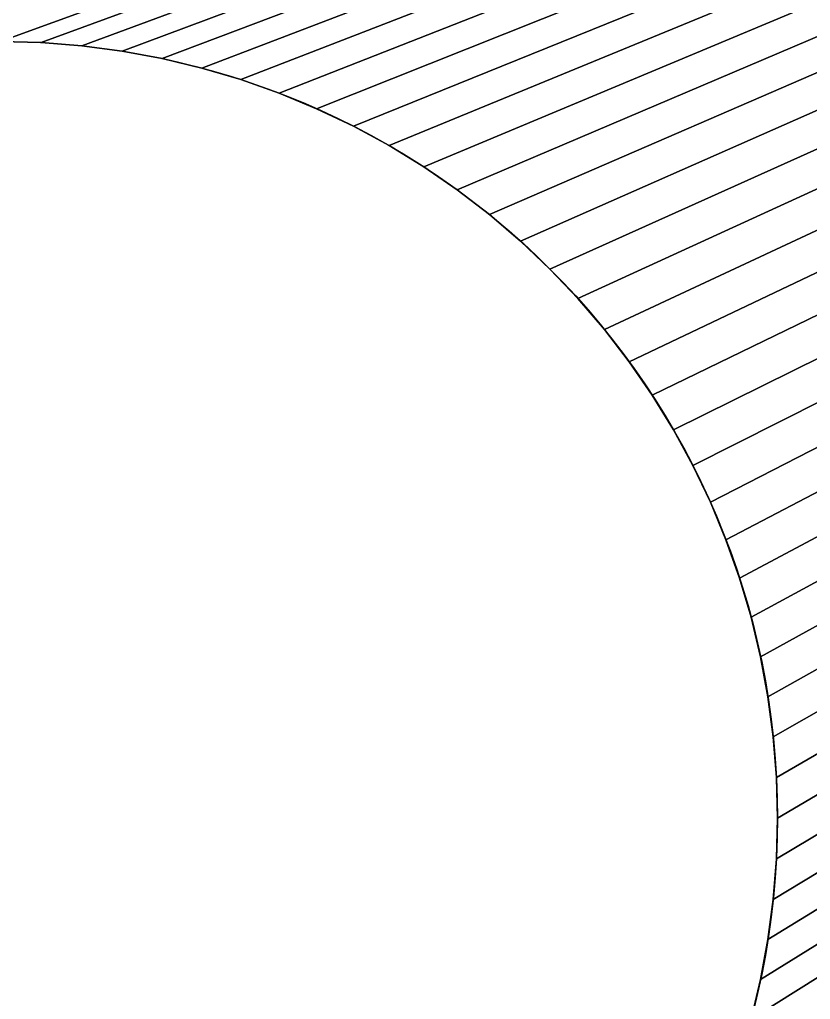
# Model space of a CAD drawing. Header units: millimetres. Extents: x 2854 to 3045, y 1707 to 1839.
# Drawn here: x 3023.627 to 3026.681, y 1795.433 to 1799.218 of the extents above; entities that cross this region are included whole.
import ezdxf

# ---------------------------------------------------------------- set-up
doc = ezdxf.new("R2010")
doc.units = ezdxf.units.MM

# ---------------------------------------------------------------- blocks, each defined once
blk = doc.blocks.new('EjeDireccion_4')
at = {"color": 40, "true_color": 0xffcc32}
blk.add_line((28.1802, -36.0158, 17.9996), (28.1802, -36.0158, 7.9996), dxfattribs=at)
for p, q in [((28.3368, -36.0034, 17.9996), (28.3368, -36.0034, 7.9996)), ((28.4938, -35.9993, 17.9996), (28.4938, -35.9993, 7.9996)), ((28.6508, -36.0034, 17.9996), (28.6508, -36.0034, 7.9996)), ((28.8074, -36.0158, 17.9996), (28.8074, -36.0158, 7.9996)), ((27.87, -36.0649, 17.9996), (27.87, -36.0649, 7.9996)), ((28.0245, -36.0363, 17.9996), (28.0245, -36.0363, 7.9996)), ((28.9631, -36.0363, 17.9996), (28.9631, -36.0363, 7.9996)), ((29.1175, -36.0649, 17.9996), (29.1175, -36.0649, 7.9996)), ((29.2702, -36.1016, 17.9996), (29.2702, -36.1016, 7.9996)), ((29.4208, -36.1462, 17.9996), (29.4208, -36.1462, 7.9996)), ((29.5689, -36.1986, 17.9996), (29.5689, -36.1986, 7.9996)), ((29.714, -36.2587, 17.9996), (29.714, -36.2587, 7.9996)), ((29.8557, -36.3263, 17.9996), (29.8557, -36.3263, 7.9996)), ((29.9938, -36.4013, 17.9996), (29.9938, -36.4013, 7.9996)), ((30.1277, -36.4833, 17.9996), (30.1277, -36.4833, 7.9996)), ((30.2571, -36.5723, 17.9996), (30.2571, -36.5723, 7.9996)), ((30.3817, -36.6679, 17.9996), (30.3817, -36.6679, 7.9996)), ((30.5012, -36.7699, 17.9996), (30.5012, -36.7699, 7.9996)), ((30.6151, -36.878, 17.9996), (30.6151, -36.878, 7.9996)), ((30.7232, -36.9919, 17.9996), (30.7232, -36.9919, 7.9996)), ((30.8252, -37.1114, 17.9996), (30.8252, -37.1114, 7.9996)), ((30.9208, -37.236, 17.9996), (30.9208, -37.236, 7.9996)), ((31.0098, -37.3654, 17.9996), (31.0098, -37.3654, 7.9996)), ((31.0918, -37.4993, 17.9996), (31.0918, -37.4993, 7.9996)), ((31.1668, -37.6374, 17.9996), (31.1668, -37.6374, 7.9996)), ((31.2344, -37.7791, 17.9996), (31.2344, -37.7791, 7.9996)), ((31.3469, -38.0723, 17.9996), (31.3469, -38.0723, 7.9996)), ((31.3915, -38.2229, 17.9996), (31.3915, -38.2229, 7.9996)), ((31.4282, -38.3756, 17.9996), (31.4282, -38.3756, 7.9996)), ((31.4568, -38.53, 17.9996), (31.4568, -38.53, 7.9996)), ((31.4773, -38.6857, 17.9996), (31.4773, -38.6857, 7.9996)), ((31.4897, -38.8423, 17.9996), (31.4897, -38.8423, 7.9996))]:
    blk.add_line(p, q)
at = {"color": 250, "true_color": 0x1e1e1e}
blk.add_line((31.2945, -37.9242, 17.9996), (31.2945, -37.9242, 7.9996), dxfattribs=at)
at = {"color": 250, "true_color": 0x1e1e1e, "extrusion": (-4.1594e-08, 2.50962e-07, -1)}
for centre in [(-28.4938, -38.9993, -17.9997), (-28.4938, -38.9993, -7.9997)]:
    blk.add_circle(centre, 3, dxfattribs=at)
at = {"color": 250, "true_color": 0x1e1e1e}
mesh = blk.add_polyface(dxfattribs=at)
corners = [(39.1938, -17.8005, 7.9996), (4.7938, -28.4418, 7.9996), (4.7938, -17.8005, 7.9996), (13.7304, -36.5723, 7.9996), (13.6058, -36.6679, 7.9996), (13.4864, -36.7699, 7.9996), (13.3724, -36.878, 7.9996), (13.2643, -36.9919, 7.9996), (13.1623, -37.1114, 7.9996), (13.0667, -37.236, 7.9996), (12.9778, -37.3654, 7.9996), (12.8957, -37.4993, 7.9996), (12.8207, -37.6374, 7.9996), (12.7531, -37.7791, 7.9996), (12.693, -37.9242, 7.9996), (12.6406, -38.0723, 7.9996), (12.596, -38.2229, 7.9996), (12.5593, -38.3756, 7.9996), (12.5307, -38.53, 7.9996), (12.5102, -38.6857, 7.9996), (12.4979, -38.8423, 7.9996), (12.4938, -38.9993, 7.9996), (12.3345, -49.5875, 7.9996), (13.8599, -36.4833, 7.9996), (13.9938, -36.4013, 7.9996), (14.1318, -36.3263, 7.9996), (14.2736, -36.2587, 7.9996), (14.4187, -36.1986, 7.9996), (14.5667, -36.1462, 7.9996), (14.7173, -36.1016, 7.9996), (14.87, -36.0649, 7.9996), (15.0245, -36.0363, 7.9996), (15.1802, -36.0158, 7.9996), (15.3368, -36.0034, 7.9996), (15.4938, -35.9993, 7.9996), (15.6508, -36.0034, 7.9996), (15.8074, -36.0158, 7.9996), (15.9631, -36.0363, 7.9996), (16.1175, -36.0649, 7.9996), (16.2702, -36.1016, 7.9996), (16.4208, -36.1462, 7.9996), (16.5689, -36.1986, 7.9996), (16.714, -36.2587, 7.9996), (16.8557, -36.3263, 7.9996), (16.9938, -36.4013, 7.9996), (17.1277, -36.4833, 7.9996), (17.2571, -36.5723, 7.9996), (17.3817, -36.6679, 7.9996), (17.5012, -36.7699, 7.9996), (17.6151, -36.878, 7.9996), (17.7232, -36.9919, 7.9996), (17.8252, -37.1114, 7.9996), (17.9208, -37.236, 7.9996), (21.8368, -44.0034, 7.9996), (25.9778, -37.3654, 7.9996), (25.8957, -37.4993, 7.9996), (22.3074, -44.0158, 7.9996), (25.8207, -37.6374, 7.9996)]
mesh.append_faces([[corners[k] for k in face] for face in [(0, 1, 2)]], dxfattribs={"vtx0": -1, "color": 250})
mesh.append_faces([[corners[k] for k in face] for face in [(1, 21, 22), (3, 0, 23), (23, 0, 24), (24, 0, 25), (25, 0, 26), (26, 0, 27), (27, 0, 28), (28, 0, 29), (29, 0, 30), (30, 0, 31), (31, 0, 32), (32, 0, 33), (33, 0, 34), (34, 0, 35), (35, 0, 36), (36, 0, 37), (37, 0, 38), (38, 0, 39), (39, 0, 40), (40, 0, 41), (41, 0, 42), (42, 0, 43), (43, 0, 44), (44, 0, 45), (45, 0, 46), (46, 0, 47), (47, 0, 48), (48, 0, 49), (49, 0, 50), (50, 0, 51), (51, 0, 52)]], dxfattribs={"vtx0": -1, "vtx1": -1, "color": 250})
mesh.append_faces([[corners[k] for k in face] for face in [(1, 0, 3)]], dxfattribs={"vtx0": -1, "vtx1": -1, "vtx2": -1, "color": 250})
mesh.append_faces([[corners[k] for k in face] for face in [(1, 3, 4), (1, 4, 5), (1, 5, 6), (1, 6, 7), (1, 7, 8), (1, 8, 9), (1, 9, 10), (1, 10, 11), (1, 11, 12), (1, 12, 13), (1, 13, 14), (1, 14, 15), (1, 15, 16), (1, 16, 17), (1, 17, 18), (1, 18, 19), (1, 19, 20), (1, 20, 21), (53, 54, 55), (56, 55, 57)]], dxfattribs={"vtx0": -1, "vtx2": -1, "color": 250})
mesh = blk.add_polyface(dxfattribs=at)
corners = [(12.3345, -49.5875, 17.9996), (4.7938, -17.8005, 17.9997), (4.7938, -28.4418, 17.9997), (12.4938, -38.9993, 17.9996), (12.4979, -38.8423, 17.9996), (12.5102, -38.6857, 17.9996), (12.5307, -38.53, 17.9996), (12.5593, -38.3756, 17.9996), (12.596, -38.2229, 17.9996), (12.6406, -38.0723, 17.9996), (12.693, -37.9242, 17.9996), (12.7531, -37.7791, 17.9996), (12.8207, -37.6374, 17.9996), (12.8957, -37.4993, 17.9996), (12.9778, -37.3654, 17.9996), (13.0667, -37.236, 17.9996), (13.1623, -37.1114, 17.9996), (13.2643, -36.9919, 17.9996), (13.3724, -36.878, 17.9996), (13.4864, -36.7699, 17.9996), (13.6058, -36.6679, 17.9996), (13.7304, -36.5723, 17.9996), (39.1938, -17.8005, 17.9996), (13.8599, -36.4833, 17.9996), (13.9938, -36.4013, 17.9996), (14.1318, -36.3263, 17.9996), (14.2736, -36.2587, 17.9996), (14.4187, -36.1986, 17.9996), (14.5667, -36.1462, 17.9996), (14.7173, -36.1016, 17.9996), (14.87, -36.0649, 17.9996), (15.0245, -36.0363, 17.9996), (15.1802, -36.0158, 17.9996), (15.3368, -36.0034, 17.9996), (15.4938, -35.9993, 17.9996), (15.6508, -36.0034, 17.9996), (15.8074, -36.0158, 17.9996), (15.9631, -36.0363, 17.9996), (16.1175, -36.0649, 17.9996), (16.2702, -36.1016, 17.9996), (16.4208, -36.1462, 17.9996), (16.5689, -36.1986, 17.9996), (16.714, -36.2587, 17.9996), (16.8557, -36.3263, 17.9996), (16.9938, -36.4013, 17.9996), (17.1277, -36.4833, 17.9996), (17.2571, -36.5723, 17.9996), (17.3817, -36.6679, 17.9996), (17.5012, -36.7699, 17.9996), (17.6151, -36.878, 17.9996), (17.7232, -36.9919, 17.9996), (17.8252, -37.1114, 17.9996), (17.9208, -37.236, 17.9996), (25.9778, -37.3654, 17.9996), (21.8368, -44.0034, 17.9996), (25.8957, -37.4993, 17.9996), (22.3074, -44.0158, 17.9996), (25.8207, -37.6374, 17.9996)]
mesh.append_faces([[corners[k] for k in face] for face in [(0, 1, 2)]], dxfattribs={"vtx0": -1, "color": 250})
mesh.append_faces([[corners[k] for k in face] for face in [(1, 21, 22), (53, 54, 55), (55, 56, 57)]], dxfattribs={"vtx0": -1, "vtx1": -1, "color": 250})
mesh.append_faces([[corners[k] for k in face] for face in [(1, 0, 3)]], dxfattribs={"vtx0": -1, "vtx1": -1, "vtx2": -1, "color": 250})
mesh.append_faces([[corners[k] for k in face] for face in [(1, 3, 4), (1, 4, 5), (1, 5, 6), (1, 6, 7), (1, 7, 8), (1, 8, 9), (1, 9, 10), (1, 10, 11), (1, 11, 12), (1, 12, 13), (1, 13, 14), (1, 14, 15), (1, 15, 16), (1, 16, 17), (1, 17, 18), (1, 18, 19), (1, 19, 20), (1, 20, 21), (22, 21, 23), (22, 23, 24), (22, 24, 25), (22, 25, 26), (22, 26, 27), (22, 27, 28), (22, 28, 29), (22, 29, 30), (22, 30, 31), (22, 31, 32), (22, 32, 33), (22, 33, 34), (22, 34, 35), (22, 35, 36), (22, 36, 37), (22, 37, 38), (22, 38, 39), (22, 39, 40), (22, 40, 41), (22, 41, 42), (22, 42, 43), (22, 43, 44), (22, 44, 45), (22, 45, 46), (22, 46, 47), (22, 47, 48), (22, 48, 49), (22, 49, 50), (22, 50, 51), (22, 51, 52)]], dxfattribs={"vtx0": -1, "vtx2": -1, "color": 250})
mesh = blk.add_polyface(dxfattribs=at)
corners = [(17.9208, -37.236, 7.9996), (39.1938, -17.8005, 7.9996), (18.0098, -37.3654, 7.9996), (18.0918, -37.4993, 7.9996), (18.1668, -37.6374, 7.9996), (18.2344, -37.7791, 7.9996), (18.2945, -37.9242, 7.9996), (18.3469, -38.0723, 7.9996), (18.3915, -38.2229, 7.9996), (18.4282, -38.3756, 7.9996), (25.9778, -37.3654, 7.9996), (26.0667, -37.236, 7.9996), (26.1623, -37.1114, 7.9996), (26.2643, -36.9919, 7.9996), (26.3724, -36.878, 7.9996), (26.4864, -36.7699, 7.9996), (26.6058, -36.6679, 7.9996), (26.7304, -36.5723, 7.9996), (26.8599, -36.4833, 7.9996), (26.9938, -36.4013, 7.9996), (27.1318, -36.3263, 7.9996), (27.2736, -36.2587, 7.9996), (27.4187, -36.1986, 7.9996), (27.5667, -36.1462, 7.9996), (27.7173, -36.1016, 7.9996), (27.87, -36.0649, 7.9996), (28.0245, -36.0363, 7.9996), (28.1802, -36.0158, 7.9996), (28.3368, -36.0034, 7.9996), (28.4938, -35.9993, 7.9996), (28.6508, -36.0034, 7.9996), (28.8074, -36.0158, 7.9996), (28.9631, -36.0363, 7.9996), (29.1175, -36.0649, 7.9996), (29.2702, -36.1016, 7.9996), (29.4208, -36.1462, 7.9996), (29.5689, -36.1986, 7.9996), (29.714, -36.2587, 7.9996), (29.8557, -36.3263, 7.9996), (29.9938, -36.4013, 7.9996), (30.1277, -36.4833, 7.9996), (30.2571, -36.5723, 7.9996), (30.3817, -36.6679, 7.9996), (30.5012, -36.7699, 7.9996), (30.6151, -36.878, 7.9996), (30.7232, -36.9919, 7.9996), (30.8252, -37.1114, 7.9996), (30.9208, -37.236, 7.9996), (31.0098, -37.3654, 7.9996), (31.0918, -37.4993, 7.9996), (31.1668, -37.6374, 7.9996), (31.2344, -37.7791, 7.9996), (31.2945, -37.9242, 7.9996), (31.3469, -38.0723, 7.9996), (31.3915, -38.2229, 7.9996), (31.4282, -38.3756, 7.9996)]
mesh.append_faces([[corners[k] for k in face] for face in [(0, 1, 2), (2, 1, 3), (3, 1, 4), (4, 1, 5), (5, 1, 6), (6, 1, 7), (7, 1, 8), (8, 1, 9), (10, 1, 11), (11, 1, 12), (12, 1, 13), (13, 1, 14), (14, 1, 15), (15, 1, 16), (16, 1, 17), (17, 1, 18), (18, 1, 19), (19, 1, 20), (20, 1, 21), (21, 1, 22), (22, 1, 23), (23, 1, 24), (24, 1, 25), (25, 1, 26), (26, 1, 27), (27, 1, 28), (28, 1, 29), (29, 1, 30), (30, 1, 31), (31, 1, 32), (32, 1, 33), (33, 1, 34), (34, 1, 35), (35, 1, 36), (36, 1, 37), (37, 1, 38), (38, 1, 39), (39, 1, 40), (40, 1, 41), (41, 1, 42), (42, 1, 43), (43, 1, 44), (44, 1, 45), (45, 1, 46), (46, 1, 47), (47, 1, 48), (48, 1, 49), (49, 1, 50), (50, 1, 51), (51, 1, 52), (52, 1, 53), (53, 1, 54), (54, 1, 55)]], dxfattribs={"vtx0": -1, "vtx1": -1, "color": 250})
mesh = blk.add_polyface(dxfattribs=at)
corners = [(39.1938, -17.8005, 17.9996), (17.9208, -37.236, 17.9996), (18.0098, -37.3654, 17.9996), (18.0918, -37.4993, 17.9996), (18.1668, -37.6374, 17.9996), (18.2344, -37.7791, 17.9996), (18.2945, -37.9242, 17.9996), (18.3469, -38.0723, 17.9996), (18.3915, -38.2229, 17.9996), (18.4282, -38.3756, 17.9996), (25.9778, -37.3654, 17.9996), (26.0667, -37.236, 17.9996), (26.1623, -37.1114, 17.9996), (26.2643, -36.9919, 17.9996), (26.3724, -36.878, 17.9996), (26.4864, -36.7699, 17.9996), (26.6058, -36.6679, 17.9996), (26.7304, -36.5723, 17.9996), (26.8599, -36.4833, 17.9996), (26.9938, -36.4013, 17.9996), (27.1318, -36.3263, 17.9996), (27.2736, -36.2587, 17.9996), (27.4187, -36.1986, 17.9996), (27.5667, -36.1462, 17.9996), (27.7173, -36.1016, 17.9996), (27.87, -36.0649, 17.9996), (28.0245, -36.0363, 17.9996), (28.1802, -36.0158, 17.9996), (28.3368, -36.0034, 17.9996), (28.4938, -35.9993, 17.9996), (28.6508, -36.0034, 17.9996), (28.8074, -36.0158, 17.9996), (28.9631, -36.0363, 17.9996), (29.1175, -36.0649, 17.9996), (29.2702, -36.1016, 17.9996), (29.4208, -36.1462, 17.9996), (29.5689, -36.1986, 17.9996), (29.714, -36.2587, 17.9996), (29.8557, -36.3263, 17.9996), (29.9938, -36.4013, 17.9996), (30.1277, -36.4833, 17.9996), (30.2571, -36.5723, 17.9996), (30.3817, -36.6679, 17.9996), (30.5012, -36.7699, 17.9996), (30.6151, -36.878, 17.9996), (30.7232, -36.9919, 17.9996), (30.8252, -37.1114, 17.9996), (30.9208, -37.236, 17.9996), (31.0098, -37.3654, 17.9996), (31.0918, -37.4993, 17.9996), (31.1668, -37.6374, 17.9996), (31.2344, -37.7791, 17.9996), (31.2945, -37.9242, 17.9996), (31.3469, -38.0723, 17.9996), (31.3915, -38.2229, 17.9996), (31.4282, -38.3756, 17.9996)]
mesh.append_faces([[corners[k] for k in face] for face in [(0, 1, 2), (0, 2, 3), (0, 3, 4), (0, 4, 5), (0, 5, 6), (0, 6, 7), (0, 7, 8), (0, 8, 9), (0, 10, 11), (0, 11, 12), (0, 12, 13), (0, 13, 14), (0, 14, 15), (0, 15, 16), (0, 16, 17), (0, 17, 18), (0, 18, 19), (0, 19, 20), (0, 20, 21), (0, 21, 22), (0, 22, 23), (0, 23, 24), (0, 24, 25), (0, 25, 26), (0, 26, 27), (0, 27, 28), (0, 28, 29), (0, 29, 30), (0, 30, 31), (0, 31, 32), (0, 32, 33), (0, 33, 34), (0, 34, 35), (0, 35, 36), (0, 36, 37), (0, 37, 38), (0, 38, 39), (0, 39, 40), (0, 40, 41), (0, 41, 42), (0, 42, 43), (0, 43, 44), (0, 44, 45), (0, 45, 46), (0, 46, 47), (0, 47, 48), (0, 48, 49), (0, 49, 50), (0, 50, 51), (0, 51, 52), (0, 52, 53), (0, 53, 54), (0, 54, 55)]], dxfattribs={"vtx0": -1, "vtx2": -1, "color": 250})
mesh = blk.add_polyface(dxfattribs=at)
corners = [(18.4282, -38.3756, 7.9996), (39.1938, -17.8005, 7.9996), (18.4568, -38.53, 7.9996), (18.4773, -38.6857, 7.9996), (18.4897, -38.8423, 7.9996), (18.4938, -38.9993, 7.9996), (19.5667, -45.236, 7.9996), (19.6623, -45.1114, 7.9996), (19.7643, -44.9919, 7.9996), (19.8724, -44.878, 7.9996), (19.9864, -44.7699, 7.9996), (20.1058, -44.6679, 7.9996), (20.2304, -44.5723, 7.9996), (20.3599, -44.4833, 7.9996), (20.4938, -44.4013, 7.9996), (20.6318, -44.3263, 7.9996), (20.7736, -44.2587, 7.9996), (20.9187, -44.1986, 7.9996), (21.0667, -44.1462, 7.9996), (21.2173, -44.1016, 7.9996), (21.37, -44.0649, 7.9996), (25.9778, -37.3654, 7.9996), (24.0012, -44.7699, 7.9996), (25.596, -38.2229, 7.9996), (25.5593, -38.3756, 7.9996), (24.2232, -44.9919, 7.9996), (25.5307, -38.53, 7.9996), (24.5918, -45.4993, 7.9996), (25.5102, -38.6857, 7.9996), (24.7344, -45.7791, 7.9996), (24.7945, -45.9242, 7.9996), (24.8469, -46.0723, 7.9996), (24.8915, -46.2229, 7.9996), (25.4979, -38.8423, 7.9996), (24.9282, -46.3756, 7.9996), (24.9568, -46.53, 7.9996), (24.9773, -46.6857, 7.9996), (24.9897, -46.8423, 7.9996), (24.9938, -46.9993, 7.9996), (25.4938, -38.9993, 7.9996), (31.4282, -38.3756, 7.9996), (31.4568, -38.53, 7.9996), (31.4773, -38.6857, 7.9996), (31.4897, -38.8423, 7.9996), (31.4938, -38.9993, 7.9996), (31.5043, -50.0895, 7.9996), (31.653, -49.5875, 7.9996), (39.1938, -28.4418, 7.9996), (31.1292, -51.0667, 7.9996), (30.9208, -40.7627, 7.9996), (31.0098, -40.6332, 7.9996), (31.0918, -40.4993, 7.9996), (31.1668, -40.3613, 7.9996), (31.3296, -50.583, 7.9996), (31.2344, -40.2195, 7.9996), (31.2945, -40.0744, 7.9996), (31.3469, -39.9264, 7.9996), (31.3915, -39.7758, 7.9996), (31.4282, -39.6231, 7.9996), (31.4568, -39.4686, 7.9996), (31.4773, -39.3129, 7.9996), (31.4897, -39.1563, 7.9996)]
mesh.append_faces([[corners[k] for k in face] for face in [(46, 1, 47)]], dxfattribs={"vtx0": -1, "color": 250})
mesh.append_faces([[corners[k] for k in face] for face in [(0, 1, 2), (2, 1, 3), (3, 1, 4), (4, 1, 5), (6, 1, 7), (7, 1, 8), (8, 1, 9), (9, 1, 10), (10, 1, 11), (11, 1, 12), (12, 1, 13), (13, 1, 14), (14, 1, 15), (15, 1, 16), (16, 1, 17), (17, 1, 18), (18, 1, 19), (19, 1, 20), (29, 28, 30), (30, 28, 31), (31, 28, 32), (32, 33, 34), (34, 33, 35), (35, 33, 36), (36, 33, 37), (37, 33, 38), (40, 1, 41), (41, 1, 42), (42, 1, 43), (43, 1, 44), (45, 1, 46)]], dxfattribs={"vtx0": -1, "vtx1": -1, "color": 250})
mesh.append_faces([[corners[k] for k in face] for face in [(5, 1, 6), (20, 1, 21), (44, 1, 45)]], dxfattribs={"vtx0": -1, "vtx1": -1, "vtx2": -1, "color": 250})
mesh.append_faces([[corners[k] for k in face] for face in [(22, 23, 24), (25, 24, 26), (27, 26, 28), (32, 28, 33), (38, 33, 39), (48, 49, 50), (48, 50, 51), (48, 51, 52), (53, 52, 54), (53, 54, 55), (53, 55, 56), (45, 56, 57), (45, 57, 58), (45, 58, 59), (45, 59, 60), (45, 60, 61), (45, 61, 44)]], dxfattribs={"vtx0": -1, "vtx2": -1, "color": 250})
mesh = blk.add_polyface(dxfattribs=at)
corners = [(30.9208, -40.7627, 17.9996), (31.1292, -51.0667, 17.9996), (31.0098, -40.6332, 17.9996), (31.0918, -40.4993, 17.9996), (31.1668, -40.3613, 17.9996), (31.3296, -50.583, 17.9996), (31.2344, -40.2195, 17.9996), (31.2945, -40.0744, 17.9996), (31.3469, -39.9264, 17.9996), (31.5043, -50.0895, 17.9996), (31.3915, -39.7758, 17.9996), (31.4282, -39.6231, 17.9996), (31.4568, -39.4686, 17.9996), (31.4773, -39.3129, 17.9996), (31.4897, -39.1563, 17.9996), (31.4938, -38.9993, 17.9996), (39.1938, -17.8005, 17.9996), (18.4282, -38.3756, 17.9996), (18.4568, -38.53, 17.9996), (18.4773, -38.6857, 17.9996), (18.4897, -38.8423, 17.9996), (18.4938, -38.9993, 17.9996), (19.5667, -45.236, 17.9996), (19.6623, -45.1114, 17.9996), (19.7643, -44.9919, 17.9996), (19.8724, -44.878, 17.9996), (19.9864, -44.7699, 17.9996), (20.1058, -44.6679, 17.9996), (20.2304, -44.5723, 17.9996), (20.3599, -44.4833, 17.9996), (20.4938, -44.4013, 17.9996), (20.6318, -44.3263, 17.9996), (20.7736, -44.2587, 17.9996), (20.9187, -44.1986, 17.9996), (21.0667, -44.1462, 17.9996), (21.2173, -44.1016, 17.9996), (21.37, -44.0649, 17.9996), (25.9778, -37.3654, 17.9996), (25.596, -38.2229, 17.9996), (24.0012, -44.7699, 17.9996), (25.5593, -38.3756, 17.9996), (24.2232, -44.9919, 17.9996), (25.5307, -38.53, 17.9996), (24.5918, -45.4993, 17.9996), (25.5102, -38.6857, 17.9996), (24.7344, -45.7791, 17.9996), (24.7945, -45.9242, 17.9996), (24.8469, -46.0723, 17.9996), (24.8915, -46.2229, 17.9996), (25.4979, -38.8423, 17.9996), (24.9282, -46.3756, 17.9996), (24.9568, -46.53, 17.9996), (24.9773, -46.6857, 17.9996), (24.9897, -46.8423, 17.9996), (24.9938, -46.9993, 17.9996), (25.4938, -38.9993, 17.9996), (31.4282, -38.3756, 17.9996), (31.4568, -38.53, 17.9996), (31.4773, -38.6857, 17.9996), (31.4897, -38.8423, 17.9996), (31.653, -49.5875, 17.9996), (39.1938, -28.4418, 17.9997)]
mesh.append_faces([[corners[k] for k in face] for face in [(16, 60, 61)]], dxfattribs={"vtx0": -1, "color": 250})
mesh.append_faces([[corners[k] for k in face] for face in [(0, 1, 2), (2, 1, 3), (3, 1, 4), (4, 5, 6), (6, 5, 7), (7, 5, 8), (8, 9, 10), (10, 9, 11), (11, 9, 12), (12, 9, 13), (13, 9, 14), (14, 9, 15), (38, 39, 40), (40, 41, 42), (42, 43, 44), (44, 48, 49), (49, 54, 55)]], dxfattribs={"vtx0": -1, "vtx1": -1, "color": 250})
mesh.append_faces([[corners[k] for k in face] for face in [(16, 21, 22), (16, 36, 37), (16, 15, 9)]], dxfattribs={"vtx0": -1, "vtx1": -1, "vtx2": -1, "color": 250})
mesh.append_faces([[corners[k] for k in face] for face in [(16, 17, 18), (16, 18, 19), (16, 19, 20), (16, 20, 21), (16, 22, 23), (16, 23, 24), (16, 24, 25), (16, 25, 26), (16, 26, 27), (16, 27, 28), (16, 28, 29), (16, 29, 30), (16, 30, 31), (16, 31, 32), (16, 32, 33), (16, 33, 34), (16, 34, 35), (16, 35, 36), (44, 45, 46), (44, 46, 47), (44, 47, 48), (49, 48, 50), (49, 50, 51), (49, 51, 52), (49, 52, 53), (49, 53, 54), (16, 56, 57), (16, 57, 58), (16, 58, 59), (16, 59, 15), (16, 9, 60)]], dxfattribs={"vtx0": -1, "vtx2": -1, "color": 250})
mesh = blk.add_polyface(dxfattribs=at)
corners = [(28.1802, -36.0158, 17.9996), (28.0245, -36.0363, 7.9996), (28.1802, -36.0158, 7.9996), (28.0245, -36.0363, 17.9996)]
mesh.append_faces([[corners[k] for k in face] for face in [(0, 1, 2), (1, 0, 3)]], dxfattribs={"vtx0": -1, "color": 250})
mesh = blk.add_polyface(dxfattribs=at)
corners = [(28.3368, -36.0034, 17.9996), (28.1802, -36.0158, 7.9996), (28.3368, -36.0034, 7.9996), (28.1802, -36.0158, 17.9996)]
mesh.append_faces([[corners[k] for k in face] for face in [(0, 1, 2), (1, 0, 3)]], dxfattribs={"vtx0": -1, "color": 250})
mesh = blk.add_polyface(dxfattribs=at)
corners = [(28.4938, -35.9993, 17.9996), (28.3368, -36.0034, 7.9996), (28.4938, -35.9993, 7.9996), (28.3368, -36.0034, 17.9996)]
mesh.append_faces([[corners[k] for k in face] for face in [(0, 1, 2), (1, 0, 3)]], dxfattribs={"vtx0": -1, "color": 250})
mesh = blk.add_polyface(dxfattribs=at)
corners = [(28.6508, -36.0034, 17.9996), (28.4938, -35.9993, 7.9996), (28.6508, -36.0034, 7.9996), (28.4938, -35.9993, 17.9996)]
mesh.append_faces([[corners[k] for k in face] for face in [(0, 1, 2), (1, 0, 3)]], dxfattribs={"vtx0": -1, "color": 250})
mesh = blk.add_polyface(dxfattribs=at)
corners = [(28.8074, -36.0158, 17.9996), (28.6508, -36.0034, 7.9996), (28.8074, -36.0158, 7.9996), (28.6508, -36.0034, 17.9996)]
mesh.append_faces([[corners[k] for k in face] for face in [(0, 1, 2), (1, 0, 3)]], dxfattribs={"vtx0": -1, "color": 250})
mesh = blk.add_polyface(dxfattribs=at)
corners = [(28.9631, -36.0363, 17.9996), (28.8074, -36.0158, 7.9996), (28.9631, -36.0363, 7.9996), (28.8074, -36.0158, 17.9996)]
mesh.append_faces([[corners[k] for k in face] for face in [(0, 1, 2), (1, 0, 3)]], dxfattribs={"vtx0": -1, "color": 250})
mesh = blk.add_polyface(dxfattribs=at)
corners = [(27.87, -36.0649, 7.9996), (27.7173, -36.1016, 17.9996), (27.7173, -36.1016, 7.9996), (27.87, -36.0649, 17.9996)]
mesh.append_faces([[corners[k] for k in face] for face in [(0, 1, 2), (1, 0, 3)]], dxfattribs={"vtx0": -1, "color": 250})
mesh = blk.add_polyface(dxfattribs=at)
corners = [(28.0245, -36.0363, 7.9996), (27.87, -36.0649, 17.9996), (27.87, -36.0649, 7.9996), (28.0245, -36.0363, 17.9996)]
mesh.append_faces([[corners[k] for k in face] for face in [(0, 1, 2), (1, 0, 3)]], dxfattribs={"vtx0": -1, "color": 250})
mesh = blk.add_polyface(dxfattribs=at)
corners = [(29.1175, -36.0649, 17.9996), (28.9631, -36.0363, 7.9996), (29.1175, -36.0649, 7.9996), (28.9631, -36.0363, 17.9996)]
mesh.append_faces([[corners[k] for k in face] for face in [(0, 1, 2), (1, 0, 3)]], dxfattribs={"vtx0": -1, "color": 250})
mesh = blk.add_polyface(dxfattribs=at)
corners = [(29.2702, -36.1016, 17.9996), (29.1175, -36.0649, 7.9996), (29.2702, -36.1016, 7.9996), (29.1175, -36.0649, 17.9996)]
mesh.append_faces([[corners[k] for k in face] for face in [(0, 1, 2), (1, 0, 3)]], dxfattribs={"vtx0": -1, "color": 250})
mesh = blk.add_polyface(dxfattribs=at)
corners = [(29.4208, -36.1462, 17.9996), (29.2702, -36.1016, 7.9996), (29.4208, -36.1462, 7.9996), (29.2702, -36.1016, 17.9996)]
mesh.append_faces([[corners[k] for k in face] for face in [(0, 1, 2), (1, 0, 3)]], dxfattribs={"vtx0": -1, "color": 250})
mesh = blk.add_polyface(dxfattribs=at)
corners = [(29.5689, -36.1986, 17.9996), (29.4208, -36.1462, 7.9996), (29.5689, -36.1986, 7.9996), (29.4208, -36.1462, 17.9996)]
mesh.append_faces([[corners[k] for k in face] for face in [(0, 1, 2), (1, 0, 3)]], dxfattribs={"vtx0": -1, "color": 250})
mesh = blk.add_polyface(dxfattribs=at)
corners = [(29.714, -36.2587, 17.9996), (29.5689, -36.1986, 7.9996), (29.714, -36.2587, 7.9996), (29.5689, -36.1986, 17.9996)]
mesh.append_faces([[corners[k] for k in face] for face in [(0, 1, 2), (1, 0, 3)]], dxfattribs={"vtx0": -1, "color": 250})
mesh = blk.add_polyface(dxfattribs=at)
corners = [(29.8557, -36.3263, 17.9996), (29.714, -36.2587, 7.9996), (29.8557, -36.3263, 7.9996), (29.714, -36.2587, 17.9996)]
mesh.append_faces([[corners[k] for k in face] for face in [(0, 1, 2), (1, 0, 3)]], dxfattribs={"vtx0": -1, "color": 250})
mesh = blk.add_polyface(dxfattribs=at)
corners = [(29.9938, -36.4013, 17.9996), (29.8557, -36.3263, 7.9996), (29.9938, -36.4013, 7.9996), (29.8557, -36.3263, 17.9996)]
mesh.append_faces([[corners[k] for k in face] for face in [(0, 1, 2), (1, 0, 3)]], dxfattribs={"vtx0": -1, "color": 250})
mesh = blk.add_polyface(dxfattribs=at)
corners = [(30.1277, -36.4833, 17.9996), (29.9938, -36.4013, 7.9996), (30.1277, -36.4833, 7.9996), (29.9938, -36.4013, 17.9996)]
mesh.append_faces([[corners[k] for k in face] for face in [(0, 1, 2), (1, 0, 3)]], dxfattribs={"vtx0": -1, "color": 250})
mesh = blk.add_polyface(dxfattribs=at)
corners = [(30.2571, -36.5723, 17.9996), (30.1277, -36.4833, 7.9996), (30.2571, -36.5723, 7.9996), (30.1277, -36.4833, 17.9996)]
mesh.append_faces([[corners[k] for k in face] for face in [(0, 1, 2), (1, 0, 3)]], dxfattribs={"vtx0": -1, "color": 250})
mesh = blk.add_polyface(dxfattribs=at)
corners = [(30.3817, -36.6679, 17.9996), (30.2571, -36.5723, 7.9996), (30.3817, -36.6679, 7.9996), (30.2571, -36.5723, 17.9996)]
mesh.append_faces([[corners[k] for k in face] for face in [(0, 1, 2), (1, 0, 3)]], dxfattribs={"vtx0": -1, "color": 250})
mesh = blk.add_polyface(dxfattribs=at)
corners = [(30.5012, -36.7699, 17.9996), (30.3817, -36.6679, 7.9996), (30.5012, -36.7699, 7.9996), (30.3817, -36.6679, 17.9996)]
mesh.append_faces([[corners[k] for k in face] for face in [(0, 1, 2), (1, 0, 3)]], dxfattribs={"vtx0": -1, "color": 250})
mesh = blk.add_polyface(dxfattribs=at)
corners = [(30.6151, -36.878, 17.9996), (30.5012, -36.7699, 7.9996), (30.6151, -36.878, 7.9996), (30.5012, -36.7699, 17.9996)]
mesh.append_faces([[corners[k] for k in face] for face in [(0, 1, 2), (1, 0, 3)]], dxfattribs={"vtx0": -1, "color": 250})
mesh = blk.add_polyface(dxfattribs=at)
corners = [(30.6151, -36.878, 17.9996), (30.7232, -36.9919, 7.9996), (30.7232, -36.9919, 17.9996), (30.6151, -36.878, 7.9996)]
mesh.append_faces([[corners[k] for k in face] for face in [(0, 1, 2), (1, 0, 3)]], dxfattribs={"vtx0": -1, "color": 250})
mesh = blk.add_polyface(dxfattribs=at)
corners = [(30.7232, -36.9919, 17.9996), (30.8252, -37.1114, 7.9996), (30.8252, -37.1114, 17.9996), (30.7232, -36.9919, 7.9996)]
mesh.append_faces([[corners[k] for k in face] for face in [(0, 1, 2), (1, 0, 3)]], dxfattribs={"vtx0": -1, "color": 250})
mesh = blk.add_polyface(dxfattribs=at)
corners = [(30.8252, -37.1114, 17.9996), (30.9208, -37.236, 7.9996), (30.9208, -37.236, 17.9996), (30.8252, -37.1114, 7.9996)]
mesh.append_faces([[corners[k] for k in face] for face in [(0, 1, 2), (1, 0, 3)]], dxfattribs={"vtx0": -1, "color": 250})
mesh = blk.add_polyface(dxfattribs=at)
corners = [(30.9208, -37.236, 17.9996), (31.0098, -37.3654, 7.9996), (31.0098, -37.3654, 17.9996), (30.9208, -37.236, 7.9996)]
mesh.append_faces([[corners[k] for k in face] for face in [(0, 1, 2), (1, 0, 3)]], dxfattribs={"vtx0": -1, "color": 250})
mesh = blk.add_polyface(dxfattribs=at)
corners = [(31.0098, -37.3654, 17.9996), (31.0918, -37.4993, 7.9996), (31.0918, -37.4993, 17.9996), (31.0098, -37.3654, 7.9996)]
mesh.append_faces([[corners[k] for k in face] for face in [(0, 1, 2), (1, 0, 3)]], dxfattribs={"vtx0": -1, "color": 250})
mesh = blk.add_polyface(dxfattribs=at)
corners = [(31.0918, -37.4993, 17.9996), (31.1668, -37.6374, 7.9996), (31.1668, -37.6374, 17.9996), (31.0918, -37.4993, 7.9996)]
mesh.append_faces([[corners[k] for k in face] for face in [(0, 1, 2), (1, 0, 3)]], dxfattribs={"vtx0": -1, "color": 250})
mesh = blk.add_polyface(dxfattribs=at)
corners = [(31.1668, -37.6374, 17.9996), (31.2344, -37.7791, 7.9996), (31.2344, -37.7791, 17.9996), (31.1668, -37.6374, 7.9996)]
mesh.append_faces([[corners[k] for k in face] for face in [(0, 1, 2), (1, 0, 3)]], dxfattribs={"vtx0": -1, "color": 250})
mesh = blk.add_polyface(dxfattribs=at)
corners = [(31.2344, -37.7791, 17.9996), (31.2945, -37.9242, 7.9996), (31.2945, -37.9242, 17.9996), (31.2344, -37.7791, 7.9996)]
mesh.append_faces([[corners[k] for k in face] for face in [(0, 1, 2), (1, 0, 3)]], dxfattribs={"vtx0": -1, "color": 250})
mesh = blk.add_polyface(dxfattribs=at)
corners = [(31.2945, -37.9242, 17.9996), (31.3469, -38.0723, 7.9996), (31.3469, -38.0723, 17.9996), (31.2945, -37.9242, 7.9996)]
mesh.append_faces([[corners[k] for k in face] for face in [(0, 1, 2), (1, 0, 3)]], dxfattribs={"vtx0": -1, "color": 250})
mesh = blk.add_polyface(dxfattribs=at)
corners = [(31.3469, -38.0723, 17.9996), (31.3915, -38.2229, 7.9996), (31.3915, -38.2229, 17.9996), (31.3469, -38.0723, 7.9996)]
mesh.append_faces([[corners[k] for k in face] for face in [(0, 1, 2), (1, 0, 3)]], dxfattribs={"vtx0": -1, "color": 250})
mesh = blk.add_polyface(dxfattribs=at)
corners = [(31.3915, -38.2229, 17.9996), (31.4282, -38.3756, 7.9996), (31.4282, -38.3756, 17.9996), (31.3915, -38.2229, 7.9996)]
mesh.append_faces([[corners[k] for k in face] for face in [(0, 1, 2), (1, 0, 3)]], dxfattribs={"vtx0": -1, "color": 250})
mesh = blk.add_polyface(dxfattribs=at)
corners = [(31.4282, -38.3756, 17.9996), (31.4568, -38.53, 7.9996), (31.4568, -38.53, 17.9996), (31.4282, -38.3756, 7.9996)]
mesh.append_faces([[corners[k] for k in face] for face in [(0, 1, 2), (1, 0, 3)]], dxfattribs={"vtx0": -1, "color": 250})
mesh = blk.add_polyface(dxfattribs=at)
corners = [(31.4568, -38.53, 17.9996), (31.4773, -38.6857, 7.9996), (31.4773, -38.6857, 17.9996), (31.4568, -38.53, 7.9996)]
mesh.append_faces([[corners[k] for k in face] for face in [(0, 1, 2), (1, 0, 3)]], dxfattribs={"vtx0": -1, "color": 250})
mesh = blk.add_polyface(dxfattribs=at)
corners = [(31.4773, -38.6857, 17.9996), (31.4897, -38.8423, 7.9996), (31.4897, -38.8423, 17.9996), (31.4773, -38.6857, 7.9996)]
mesh.append_faces([[corners[k] for k in face] for face in [(0, 1, 2), (1, 0, 3)]], dxfattribs={"vtx0": -1, "color": 250})
mesh = blk.add_polyface(dxfattribs=at)
corners = [(31.4897, -38.8423, 17.9996), (31.4938, -38.9993, 7.9996), (31.4938, -38.9993, 17.9996), (31.4897, -38.8423, 7.9996)]
mesh.append_faces([[corners[k] for k in face] for face in [(0, 1, 2), (1, 0, 3)]], dxfattribs={"vtx0": -1, "color": 250})

msp = doc.modelspace()

# ---------------------------------------------------------------- block references
at = {"color": 40, "true_color": 0xf8d731, "extrusion": (-1.36676e-07, -6.35844e-08, -1), "rotation": 89.9999999999953}
msp.add_blockref('EjeDireccion_4', (-3062.5534, 1767.6395, -18.0002), dxfattribs=at)

doc.saveas('drawing.dxf')
